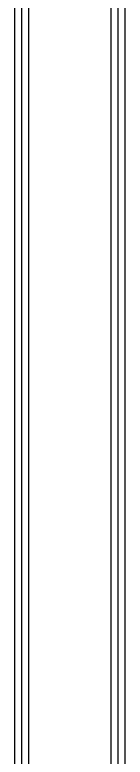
# Model space of a CAD drawing. Header units: millimetres. Extents: x 15 to 1268, y -316 to 292.
# Drawn here: x 961.71 to 964.88, y 218.61 to 239.93 of the extents above; entities that cross this region are included whole.
import ezdxf

# ---------------------------------------------------------------- set-up
doc = ezdxf.new("R2010")
doc.units = ezdxf.units.MM
doc.linetypes.add('HIDDEN', pattern=[1.905, 1.27, -0.635])

msp = doc.modelspace()

# ---------------------------------------------------------------- linework, layer by layer
at = {"color": 7, "linetype": 'Continuous', "lineweight": 25}
for p, q in [((961.71020735, 212.66643308), (961.71020735, 250.96643308)), ((961.91020735, 212.66643308), (961.91020735, 250.96643308)), ((962.11020735, 168.16643308), (962.11020735, 250.96643308)), ((964.47687402, 168.16643308), (964.47687402, 250.96643308)), ((964.67687402, 212.66643308), (964.67687402, 250.96643308)), ((964.87687402, 212.66643308), (964.87687402, 250.96643308))]:
    msp.add_line(p, q, dxfattribs=at)
at = {"color": 7, "linetype": 'HIDDEN', "lineweight": 18}
for p, q in [((962.11020735, 168.16643308), (962.11020735, 250.96643308)), ((964.47687402, 168.16643308), (964.47687402, 250.96643308))]:
    msp.add_line(p, q, dxfattribs=at)

doc.saveas('drawing.dxf')
